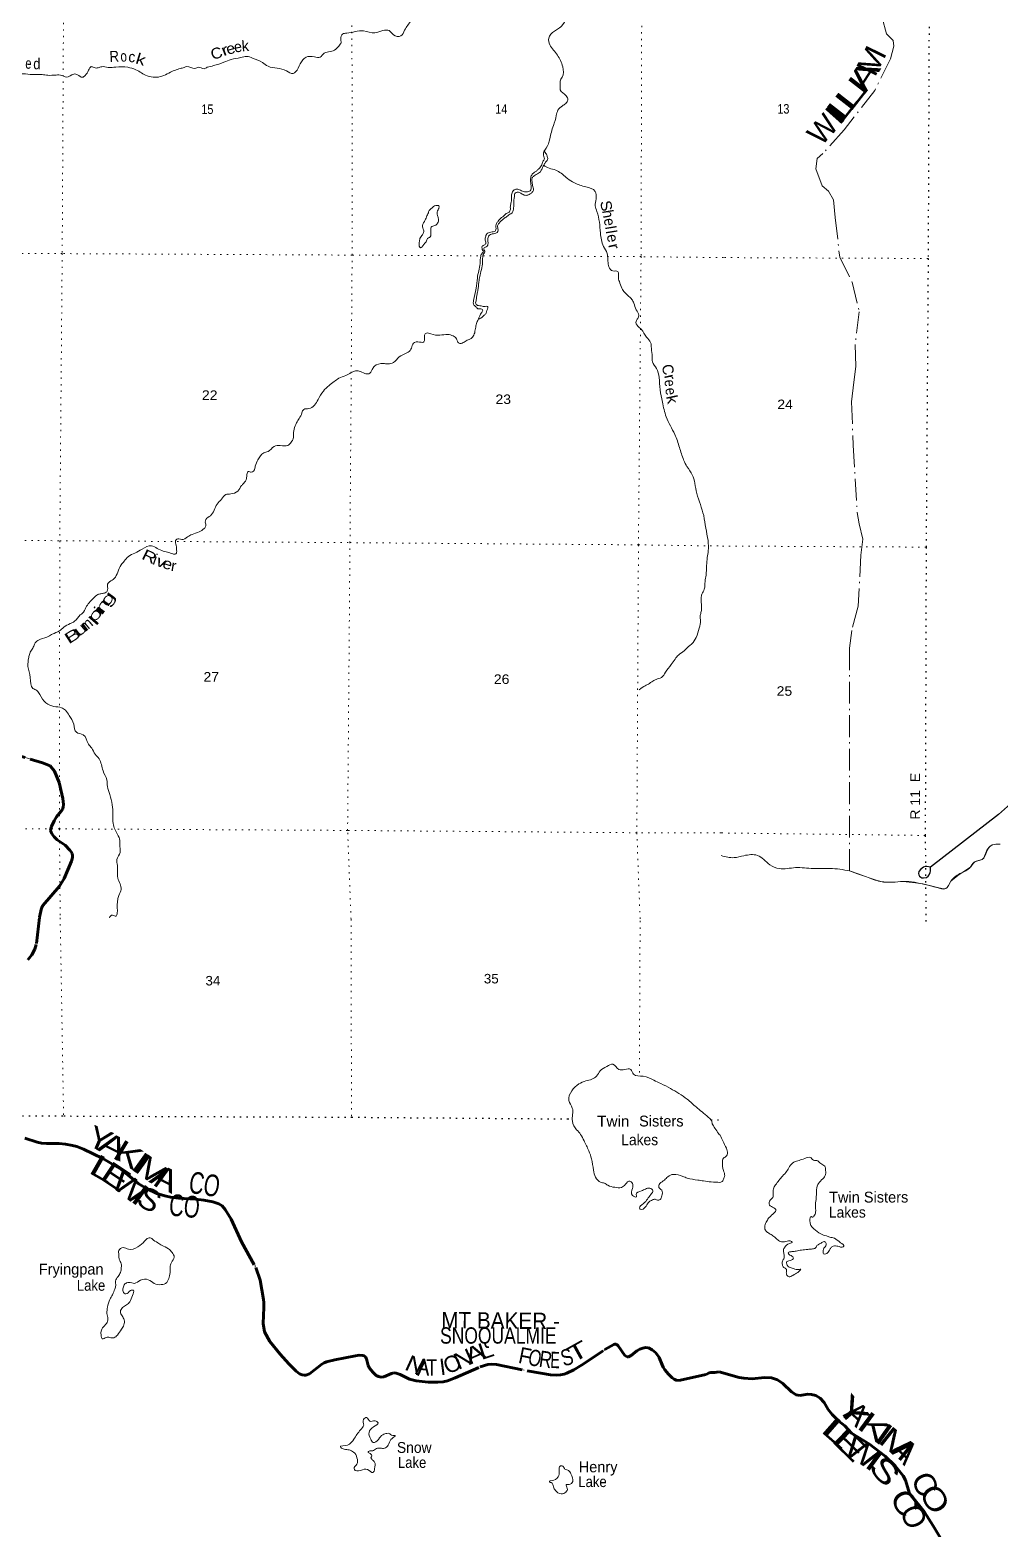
# Model space of a CAD drawing. Header units: feet. Extents: x -252658 to 9, y -366365 to -181930.
# Drawn here: x -107069 to -89240, y -285860 to -258295 of the extents above; entities that cross this region are included whole.
import ezdxf
from ezdxf.enums import TextEntityAlignment as Align

# ---------------------------------------------------------------- set-up
doc = ezdxf.new("R2010")
doc.units = ezdxf.units.FT
doc.header["$LTSCALE"] = 80
for name, pattern in [('DOT_DASHED', [7.7, 5, -1.2, 0.3, -1.2]), ('DOTTED', [1.5, 0.3, -1.2]), ('LONG_DASH_SHORT_DASH', [9.9, 6, -1.2, 1.5, -1.2])]:
    doc.linetypes.add(name, pattern=pattern)
for name, color, linetype, lineweight in [('11', 7, 'LONG_DASH_SHORT_DASH', 60), ('29', 7, 'Continuous', 25), ('39', 7, 'Continuous', 13), ('44', 7, 'DOT_DASHED', 13), ('6', 7, 'DOTTED', 25), ('7', 7, 'DOTTED', 13)]:
    doc.layers.add(name, color=color, linetype=linetype, lineweight=lineweight)
doc.layers.add('12', color=7, linetype='Continuous')
doc.layers.add('41', color=7, linetype='Continuous')

msp = doc.modelspace()

# ---------------------------------------------------------------- linework, layer by layer
at = {"layer": '11'}
for points in [[(-107820.32, -271470.05), (-106839.47, -271772.95), (-106699.24, -271829.64), (-106615.1, -271923.64), (-106533.97, -272134.71), (-106466.58, -272424.61), (-106455.57, -272539.33), (-106460.66, -272588.25), (-106473.91, -272626.87), (-106499.91, -272667.42), (-106582.68, -272766.21), (-106625.31, -272839.33), (-106675.37, -272943.11), (-106686.07, -272978.96), (-106689.83, -273012.9), (-106682.4, -273045.03), (-106665.07, -273078.8), (-106623.08, -273134.84), (-106571.77, -273187.71), (-106424.46, -273288.38), (-106335.15, -273376.01), (-106312.8, -273405.1), (-106294.17, -273440.46), (-106286.48, -273472.36), (-106289.07, -273515.07), (-106308.4, -273578.06), (-106442.31, -273900.3), (-106527.48, -274038.75), (-106834.09, -274395.83), (-106854.29, -274440.85), (-106892.46, -274608.95)], [(-106894.39, -274617.51), (-106954.15, -275111.41), (-106978.59, -275197.45), (-107036.12, -275304.28), (-107107.24, -275396.41)], [(-107161.66, -278672.76), (-106935.44, -278746.89), (-106856.43, -278762.69), (-106764.03, -278769.77), (-106534.78, -278773.71), (-106415.85, -278785.97), (-106289.02, -278806.32), (-106206.92, -278828.08), (-106084.87, -278875.33), (-105731.7, -279047.42), (-105385.62, -279249.72), (-105077.53, -279507.13), (-104929.86, -279599.79), (-104735.7, -279688.16), (-104589.21, -279736.61), (-104486.58, -279760.35), (-104339.22, -279776.83), (-104028.03, -279791.83), (-103873.33, -279814.45), (-103710.15, -279846.3), (-103600.17, -279882.77), (-103538.73, -279919.29), (-103478.55, -279982.69), (-103370.74, -280163.22), (-103178.53, -280579.88), (-102918.41, -281050.03), (-102838.06, -281285.68), (-102779.43, -281638.4), (-102772.11, -281696.97), (-102770.6, -281785.17), (-102784.6, -282081.2), (-102755.68, -282235.09), (-102657.55, -282410.72), (-102470.46, -282644.98), (-102308.99, -282824.85), (-102176.77, -282957.8), (-102114.99, -283004.52), (-102065.03, -283028.08), (-102020.19, -283033.86), (-101996.13, -283030.46), (-101933, -283004.6), (-101703.82, -282831.57), (-101659.67, -282805.93)], [(-101659.67, -282805.93), (-101620.28, -282788.34), (-101466.27, -282751.06), (-101088.04, -282672.86), (-101020.11, -282666.51), (-100953.46, -282671.69), (-100926.66, -282678.68), (-100903.43, -282695.07), (-100883.63, -282729.96), (-100852.86, -282854.27), (-100827.09, -282902.63), (-100763.59, -282980.24), (-100703.56, -283034.48), (-100665.39, -283056.94), (-100614.53, -283067.78), (-100567.71, -283059.99), (-100422.92, -283000.3), (-100379.42, -282990.6), (-100337.28, -282993.77), (-100264.03, -283018.76), (-100091.37, -283102.67), (-99971.24, -283134.82), (-99751.96, -283160.12), (-99575.36, -283162.75), (-99472.68, -283151.51), (-99397.63, -283134.87), (-99256.39, -283082.05), (-98793.33, -282877.18), (-98656.31, -282833.86), (-98586.34, -282827.26), (-98495.26, -282834.07), (-97896.66, -282957.01), (-97500.91, -283026.59), (-97386.75, -283031.07), (-97316.06, -283025.49), (-97251.56, -283012.92), (-97200.47, -282996.65), (-97074.53, -282934.03), (-96934.19, -282849.24), (-96501.87, -282562.06), (-96339.5, -282468.37), (-96318.5, -282459.79), (-96302.19, -282460.18), (-96278.53, -282471.18), (-96255.95, -282491.73), (-96133.24, -282667.84), (-96095.56, -282696.11), (-96066.66, -282695.64), (-96018.22, -282666.93), (-95916.65, -282584.85), (-95856.88, -282554.56), (-95801.72, -282534.01), (-95756.92, -282524.26), (-95699.23, -282530.03), (-95635.08, -282562.9), (-95574.45, -282615.15), (-95527.9, -282667.17), (-95501.82, -282707.68), (-95449.75, -282838.33), (-95429.17, -282885.71), (-95399.94, -282932.86), (-95330.23, -283013.5), (-95265.33, -283078.29), (-95229.86, -283104.24), (-95192.79, -283122.13), (-95150.55, -283129.79), (-95115.2, -283125.66), (-94639.94, -283019.7), (-94583.82, -282990.42), (-94557.28, -282981.62), (-94479.36, -282981.29), (-94405.89, -282972.72)], [(-94404.17, -282972.52), (-94033.38, -283074.99), (-93951.1, -283089.1), (-93796.2, -283096.34), (-93571.07, -283073.07), (-93437.98, -283081.02), (-93327.24, -283119.22), (-93231.72, -283182.63), (-93071, -283339.78), (-92986.28, -283392.19), (-92921.28, -283405.49), (-92770.74, -283378.22), (-92706.02, -283384.67), (-92626.86, -283406.98), (-92548.45, -283453.92), (-92470.54, -283531.29), (-92397.88, -283663.64), (-92323.44, -283753.84), (-92199.6, -283876), (-92089.78, -283965.47), (-91970.34, -284096.03), (-91639.77, -284302.6), (-91347.97, -284519.17), (-91165.48, -284696.68), (-91017.18, -284881.58), (-90977.39, -284962.47), (-90900.96, -285204.22), (-90624.94, -285551.2), (-90468.17, -285799.46), (-89980.17, -286622.02)]]:
    msp.add_lwpolyline(points, dxfattribs=at)
at = {"layer": '29'}
msp.add_lwpolyline([(-88989.9, -272473.73), (-89268.33, -272721.21), (-90519.95, -273692.7)], dxfattribs=at)
msp.add_lwpolyline([(-90519.95, -273692.7), (-90586.56, -273679.71), (-90616.53, -273679.71), (-90648.46, -273689.17), (-90695.88, -273725.59), (-90730.51, -273771.55), (-90738.2, -273806.75), (-90734.67, -273833.22), (-90718.8, -273857.92), (-90696.03, -273875.51), (-90674.72, -273884.39), (-90644.74, -273887.91), (-90591.61, -273879.13), (-90560.11, -273857.92), (-90540.71, -273833.22), (-90521.31, -273790.87), (-90515.7, -273762.75)], close=True, dxfattribs=at)
at = {"layer": '39'}
for points in [[(-98710.89, -262244.04), (-98692.39, -262226.36), (-98700.92, -262161.74), (-98693.2, -262089.44), (-98680.39, -262057.53), (-98627.16, -262016.49), (-98572.72, -262009.7), (-98509.73, -261980.97), (-98502.95, -261948.91), (-98505.69, -261894.5), (-98496.67, -261852.43), (-98463.53, -261810.92), (-98401.7, -261745.92), (-98356.69, -261712.75), (-98329.82, -261681.16), (-98297.25, -261663.8), (-98254.39, -261636.61), (-98241.68, -261608.72), (-98239.93, -261534.27), (-98224.13, -261460.15), (-98217.8, -261361.66), (-98208.11, -261291.42), (-98187.12, -261253.66), (-98168.57, -261233.96), (-98138.15, -261222.59), (-98072.08, -261234.19), (-98000.46, -261266.05), (-97954.39, -261273.16), (-97897.94, -261266.42), (-97875.46, -261250.83), (-97855.87, -261186.87), (-97864.45, -261124.26), (-97866.82, -261053.74), (-97865.78, -261009.48), (-97854.98, -260977.52), (-97815.58, -260926.09), (-97770.67, -260896.94), (-97731.7, -260863.62), (-97673.84, -260796.52), (-97654.67, -260750.66), (-97627.09, -260688.89), (-97614.47, -260665.03), (-97625.58, -260624.51), (-97632.44, -260574.02), (-97623.51, -260535.98), (-97606.68, -260504.16), (-97581.72, -260468.5), (-97515.38, -260296.91), (-97449.4, -260054.85), (-97432.19, -260006.93), (-97383.6, -259820.84), (-97364.29, -259768.94), (-97284.05, -259690.28), (-97220.68, -259645.45), (-97183.05, -259583.92), (-97213.46, -259508.72), (-97321.32, -259393.48), (-97322.7, -259280.71), (-97312.82, -259202.43), (-97285.76, -259162.79), (-97277.26, -258971.74), (-97374.73, -258756.08), (-97513, -258565.65), (-97534.37, -258448.39), (-97498.43, -258372.72), (-97355.28, -258269.35), (-97279.29, -258200.65), (-97196.1, -258081.8), (-97154.78, -258034.44), (-97113.32, -257981.05), (-97104.34, -257941), (-97193.67, -257892.62), (-97241.17, -257774.75), (-97276.82, -257580.66), (-97309.97, -257451.05), (-97310.66, -257394.66), (-97291.95, -257282.36), (-97314.84, -257058.37), (-97323.71, -257007.83), (-97297.33, -256911.81), (-97254.56, -256802.08), (-97194.97, -256747.1), (-97165.66, -256697.45), (-97179.52, -256602.51), (-97163.43, -256516.32), (-97046.55, -256418.38), (-96974.43, -256343.55), (-96958.93, -256196.95), (-96911.54, -256147.72), (-96835.46, -256075), (-96741.91, -256028.86)], [(-103810.89, -258981), (-103693.6, -258951.52), (-103503.09, -258885.48), (-103373.32, -258838.17), (-103195.57, -258802.04), (-103086.51, -258780.41), (-102978.72, -258813.11), (-102793.66, -258893.91), (-102692.75, -258962.69), (-102524.64, -258994.78), (-102357.04, -259049), (-102233.51, -259096.16), (-102140.79, -258999.67), (-102054.73, -258844.65), (-101995.29, -258795.7), (-101842.4, -258791.2), (-101737.97, -258795.64), (-101661.88, -258722.92), (-101550.62, -258693.29), (-101449.08, -258649.35), (-101393.46, -258592.26), (-101349.62, -258522.82), (-101358.21, -258460.21), (-101321.93, -258370.46), (-101247.16, -258354.08), (-100938.58, -258310.92), (-100730.38, -258347.97), (-100582.62, -258305.1), (-100466.09, -258307.8), (-100387.47, -258384.12), (-100253.23, -258403.34), (-100182.37, -258296.28), (-100067.76, -258123.79), (-100014.84, -258010.27), (-99956.42, -257919.02), (-99911.46, -257887.86), (-99789.26, -257820.24), (-99727.14, -257743.17), (-99649.14, -257674.52), (-99500.16, -257579.33), (-99378.67, -257541.89), (-99305.77, -257519.43), (-99240.21, -257466.6), (-99187.43, -257359.11), (-99167.6, -257285.09), (-99077.74, -257224.77), (-98979.69, -257158.6), (-98887.96, -257104.36), (-98837.59, -257099.49), (-98738.38, -257069.58), (-98613.1, -257042.3), (-98506.29, -257030.69), (-98448.21, -257040.09), (-98320.09, -257063.2), (-98201.98, -257084.06), (-98083.81, -257102.91), (-97941.63, -257126.34), (-97821.63, -257066.72), (-97674.42, -256961.43), (-97594.65, -256902.89), (-97541.65, -256871.91), (-97490.53, -256834.85), (-97355.06, -256801.76), (-97270.39, -256791.65), (-97249.33, -256793.98)], [(-111449.67, -262810.88), (-111427.02, -262719.66), (-111402.23, -262605.49), (-111347.4, -262496.04), (-111291.64, -262432.91), (-111231.82, -262367.87), (-111127.89, -262307.87), (-111051.99, -262243.2), (-110951.11, -262227.43), (-110854.71, -262231.68), (-110749.95, -262222.04), (-110676.68, -262183.48), (-110582.84, -262125.26), (-110524.2, -262110.52), (-110496.07, -262111.17), (-110449.38, -262092.12), (-110420.97, -262080.71), (-110381.53, -262027.27), (-110309.79, -261968.54), (-110247.39, -261879.4), (-110206.43, -261761.57), (-110174.79, -261697.88), (-110121.51, -261654.83), (-110041.93, -261604.34), (-109995.65, -261516.84), (-109979.37, -261422.6), (-109937.63, -261357.13), (-109769.15, -261202.01), (-109653.95, -261089.93), (-109578.29, -261035.32), (-109481, -261001.34), (-109405.01, -260932.65), (-109332.89, -260857.82), (-109251.07, -260797.32), (-109135.36, -260749.68), (-109010.51, -260740.5), (-108900.24, -260753.13), (-108799.78, -260755.46), (-108715.94, -260695), (-108651.77, -260615.96), (-108581.67, -260541.09), (-108480.31, -260505.2), (-108309.32, -260414.55), (-108156.65, -260333.55), (-108117.58, -260296.2), (-108088.09, -260238.51), (-108049.05, -260116.61), (-108005.04, -259954.57), (-107976.38, -259846.52), (-107951.63, -259734.36), (-107872.24, -259691.92), (-107754.2, -259630.24), (-107639.8, -259552.37), (-107555.72, -259481.85), (-107495.33, -259392.66), (-107455.91, -259254.67), (-107413.09, -259142.92), (-107317.72, -259104.88), (-107150.86, -259104.73), (-106976.25, -259116.84), (-106847.57, -259115.8), (-106739.31, -259128.38), (-106590.44, -259123.79), (-106484.04, -259130.28), (-106402.42, -259164.39), (-106260.32, -259105.28), (-106194.3, -259118.9), (-106104.92, -259165.26), (-106053.84, -259130.21), (-105991.35, -259037.05), (-105943.54, -258969.71), (-105891.67, -258987.02), (-105817.38, -258990.76), (-105748.55, -258970.21), (-105630.29, -258985.04), (-105491.42, -258978.2), (-105272.37, -258981.28), (-105120.66, -259027.08), (-104916.22, -259138.52), (-104766.09, -259166.17), (-104642.97, -259144.87), (-104514.98, -259087.45), (-104407.26, -259037.61), (-104310.02, -259005.65), (-104237.12, -258983.18), (-104188.53, -258968.21), (-104038.54, -259001.89), (-103971.67, -258979.28), (-103869.82, -259007.82), (-103810.89, -258981)], [(-98826.68, -263612.33), (-98786.83, -263597.14), (-98721.22, -263542.29), (-98684.06, -263500.88), (-98670.83, -263450.86), (-98655.63, -263402.89), (-98661.09, -263378.61), (-98703.33, -263379.64), (-98775.47, -263369.91), (-98825.56, -263362.71), (-98857.47, -263351.9), (-98877, -263327.29), (-98874.28, -263297.16), (-98862.35, -263216.91), (-98850.8, -263152.76), (-98834.89, -263074.61), (-98825.16, -263002.36), (-98819.35, -262926), (-98810.23, -262879.91), (-98789.6, -262771.68), (-98756.16, -262631.53), (-98749.03, -262498.83), (-98724.66, -262402.76), (-98708.02, -262378.99), (-98721.24, -262342.45), (-98726.56, -262312.13), (-98681.7, -262284.99), (-98654.73, -262249.38), (-98651.26, -262187.05), (-98653.96, -262130.62), (-98640.91, -262088.64), (-98606, -262057.24), (-98533.2, -262038.8), (-98484.51, -262019.8), (-98465.29, -261971.93), (-98473.64, -261899.27), (-98446.29, -261847.56), (-98364.04, -261768.94), (-98304.69, -261724.02), (-98229.12, -261673.43), (-98214.87, -261665.71), (-98187.57, -261616.02), (-98177.23, -261517.61), (-98173.57, -261447.24), (-98170.05, -261382.9), (-98163.22, -261348.83), (-98164.38, -261312.57), (-98149.89, -261294.79), (-98115.26, -261275.46), (-98021.63, -261311.86), (-97949.87, -261337.68), (-97891.13, -261318.92), (-97842.06, -261283.82), (-97816.91, -261240.11), (-97831.01, -261155.23), (-97839.45, -261086.59), (-97839.81, -261016.12), (-97804.75, -260978.69), (-97721.15, -260928.29), (-97688.34, -260900.86), (-97656.84, -260843.21), (-97614.68, -260759.64), (-97581.49, -260716.12), (-97554.48, -260678.5), (-97561.24, -260623.99), (-97586.08, -260569.06), (-97611.31, -260530.22), (-97611.57, -260512.35)], [(-95869.16, -270427.12), (-95760.88, -270353.14), (-95683.5, -270310.65), (-95640.55, -270279.43), (-95557.14, -270237.08), (-95463.82, -270201), (-95387.21, -270106.15), (-95285.42, -269965.58), (-95210.63, -269862.63), (-95148.61, -269789.59), (-95044.21, -269709.47), (-94961.91, -269628.84), (-94904.52, -269581.86), (-94825.48, -269468.95), (-94769.09, -269293.1), (-94743.74, -269154.78), (-94753.96, -269076.03), (-94736.23, -269005.98), (-94726.67, -268855.22), (-94733.98, -268738.28), (-94718.31, -268670.2), (-94675.96, -268578.58), (-94660.55, -268436), (-94643.76, -268319.63), (-94633.63, -268144.72), (-94620.09, -267996.06), (-94603.15, -267873.65), (-94606.75, -267684.33), (-94647.59, -267453.88), (-94686.46, -267225.49), (-94811.55, -266815.93), (-94849.45, -266631.85), (-94896.05, -266475.75), (-94993.02, -266324.53), (-95054.49, -266202.31), (-95131.49, -265971.02), (-95216.38, -265733.51), (-95375.7, -265411.73), (-95443.62, -265136.36), (-95488.57, -264909.84), (-95505.44, -264685.99), (-95553.76, -264517.77), (-95627.28, -264395.28), (-95631.19, -264304.59), (-95647.65, -264149.2), (-95661.22, -264042.19), (-95735.31, -263943.83), (-95834.43, -263798.6), (-95895.49, -263744.83), (-95929.53, -263653.45), (-95898.17, -263601.84), (-95880.58, -263537.83), (-95924.53, -263440.17), (-95971.89, -263316.27), (-96006.54, -263251.04), (-96059.47, -263193.45), (-96138.28, -263125.18), (-96188.68, -263045.5), (-96236.03, -262921.59), (-96254.15, -262836.62), (-96248.95, -262786.41), (-96263.89, -262737.75), (-96358.09, -262725.49), (-96426.76, -262653.44), (-96446.31, -262544.27), (-96459.13, -262405.07), (-96528.44, -262274.62), (-96583.01, -262029.76), (-96648.06, -261631.65), (-96677.81, -261528.29), (-96664.79, -261401.76), (-96679.62, -261262.51), (-96852.63, -261181.99), (-97061.94, -261106.67), (-97188.74, -261027.22), (-97378.36, -260883.91), (-97607.53, -260798.06), (-97627.6, -260782.51)], [(-99557.79, -261582.17), (-99576.82, -261621.99), (-99578.8, -261706.5), (-99560.17, -261769.34), (-99576.07, -261847.48), (-99625.33, -261890.63), (-99694.44, -261923.25), (-99700.06, -261991.56), (-99701.43, -262049.91), (-99702.19, -262082.11), (-99724.95, -262109.76), (-99761.54, -262127.03), (-99789.12, -262188.8), (-99826.32, -262232.22), (-99861.66, -262281.73), (-99892.31, -262303.16), (-99913.66, -262270.46), (-99911.54, -262179.91), (-99893.91, -262113.89), (-99864.88, -262076.31), (-99835.43, -262020.63), (-99839.95, -261956.1), (-99857.09, -261915.44), (-99820.67, -261819.66), (-99780.42, -261732.01), (-99746.48, -261656.3), (-99721.05, -261600.52), (-99667.83, -261559.48), (-99630.95, -261530.14), (-99588.52, -261521.06), (-99558.48, -261525.79), (-99548.76, -261540.1), (-99553.44, -261568.18), (-99557.79, -261582.17)], [(-103848.19, -267348.84), (-103834.87, -267294.8), (-103752.89, -267228.25), (-103629.26, -267013.71), (-103546.68, -266921.01), (-103470.4, -266840.24), (-103379.61, -266826.24), (-103249.7, -266772.89), (-103179.03, -266673.88), (-103139.82, -266630.5), (-103089.57, -266545.1), (-103081.71, -266466.77), (-103056.32, -266413), (-103002.41, -266428.35), (-102934.31, -266353.43), (-102927.39, -266315.34), (-102878.39, -266197.7), (-102770.94, -266073.37), (-102693.94, -266046.97), (-102581.17, -265952.96), (-102468.18, -265935.46), (-102327.44, -265934.7), (-102267.71, -265873.68), (-102230.09, -265812.14), (-102225.34, -265695.49), (-102196.44, -265577.39), (-102170.96, -265519.6), (-102120.86, -265440.23), (-102070.14, -265334.72), (-102038.54, -265273.04), (-101941.67, -265257.17), (-101841.71, -265195.07), (-101774.97, -265091.94), (-101676.81, -264935.18), (-101571.89, -264832.93), (-101477.72, -264760.64), (-101393.88, -264700.18), (-101263.98, -264646.83), (-101164.3, -264596.8), (-101083.13, -264564.46), (-101020.89, -264567.92), (-100911.38, -264612.74), (-100843.11, -264616.34), (-100776.93, -264537.35), (-100739.4, -264479.84), (-100575.38, -264429.3), (-100491.09, -264435.28), (-100385.9, -264407.53), (-100283.04, -264307.25), (-100142.61, -264234.01), (-100066.67, -264167.32), (-100034.36, -264075.47), (-100001.42, -264042.01), (-99876.7, -264038.87), (-99836.47, -264037.79), (-99815.25, -263989.97), (-99804.76, -263885.53), (-99782.28, -263869.94), (-99700.19, -263883.93), (-99533.9, -263907.93), (-99392.88, -263895.1), (-99292.98, -263921.58), (-99229.92, -263975.38), (-99191.43, -264048.75), (-99143.45, -264059.93), (-99070.17, -264021.37), (-98933.62, -263942), (-98895.57, -263862.36), (-98877.09, -263760.12), (-98854.97, -263674.07), (-98823.18, -263604.34), (-98801.82, -263550.49), (-98766.2, -263488.9), (-98748.86, -263434.95), (-98834.97, -263420.87), (-98872.34, -263385.78), (-98909.76, -263352.7), (-98920.87, -263312.18), (-98915.82, -263268.01), (-98870.4, -263045.6), (-98845.87, -262856.94), (-98820.66, -262724.65), (-98795.45, -262592.37), (-98784.16, -262453.72), (-98773.4, -262423.78), (-98756.76, -262400), (-98735.87, -262366.27), (-98747.55, -262349.89), (-98760.72, -262311.33), (-98755.8, -262273.2), (-98710.89, -262244.04)], [(-105605.22, -274623.41), (-105587.88, -274588.01), (-105551.29, -274570.74), (-105517.47, -274585.62), (-105487.43, -274590.35), (-105472.75, -274564.52), (-105463.25, -274502.33), (-105464.77, -274395.6), (-105456.19, -274287.08), (-105434.31, -274211.09), (-105393.5, -274099.3), (-105452.93, -273890.57), (-105459.68, -273749.49), (-105459.56, -273658.9), (-105471.04, -273547.91), (-105411.76, -273420.45), (-105420.33, -273271.27), (-105416.62, -273198.88), (-105460.28, -273089.16), (-105540, -272888), (-105548.05, -272716.7), (-105556.09, -272545.39), (-105603.85, -272353.03), (-105644.61, -272205.13), (-105657.91, -272086.04), (-105726.32, -271917.36), (-105799.59, -271698.24), (-105869.94, -271612.05), (-105933.69, -271501.86), (-105994.23, -271425.96), (-106088.77, -271256.68), (-106214.31, -271209.47), (-106265.16, -271063.34), (-106347.74, -270898.36), (-106415.89, -270804.17), (-106489.19, -270758.17), (-106627.36, -270734.83), (-106776.58, -270668.96), (-106885.61, -270517.45), (-106942.13, -270441.65), (-107013.57, -270401.74), (-107063.24, -270205.31), (-107106.6, -269996.95), (-107092.74, -269834.21), (-107072.86, -269758.17), (-107026.77, -269678.71), (-106992.88, -269605.01), (-106963.53, -269553.35), (-106875.77, -269497.01), (-106723.71, -269442.16), (-106658.52, -269405.42), (-106526.46, -269346.08), (-106448.46, -269277.44), (-106332.33, -269211.69), (-106248.92, -269169.33), (-106145.63, -269050.94), (-106104.74, -269021.7), (-106039.91, -268914.49), (-105981.62, -268829.28), (-105899.18, -268742.62), (-105821.28, -268677.99), (-105766.6, -268661.14), (-105699.97, -268648.6), (-105648.94, -268615.56), (-105644.43, -268508.97), (-105633.44, -268468.96), (-105606.66, -268441.4), (-105518.8, -268381.03), (-105455.79, -268265.73), (-105394.37, -268132.28), (-105336.46, -268063.16), (-105260.09, -267978.37), (-105139.99, -267914.73), (-105009.61, -267841.26), (-104833.31, -267780.93), (-104733.88, -267827.53), (-104618.48, -267878.53), (-104518.59, -267905.01), (-104444.77, -267928.87), (-104386.5, -267930.22), (-104372.8, -267860.08), (-104388.24, -267746.98), (-104392.8, -267684.47), (-104331.68, -267649.65), (-104279.77, -267664.95), (-104172.01, -267613.1), (-104088.64, -267572.76), (-103960.84, -267523.38), (-103869.01, -267465.12), (-103835.64, -267413.56), (-103848.19, -267348.84)], [(-89240.05, -273268.48), (-89344.75, -273271.2), (-89448.24, -273334.31), (-89559.69, -273540.23), (-89713.46, -273600.7), (-89797.34, -273702.3), (-89947.53, -273795.02), (-90140.75, -273945.58), (-90237.22, -274085.26), (-90401.99, -274065.08), (-90608.57, -274010.16), (-91022.42, -273952.64), (-91211.8, -273966.37), (-91471.16, -273945), (-91727.59, -273855.24), (-92005.07, -273759.37)], [(-94366.15, -273477.59), (-94126.24, -273515.2), (-93946.62, -273479.21), (-93696.98, -273474.28), (-93469.8, -273644.2), (-93299.69, -273716.78), (-92999.55, -273698.4), (-92671.71, -273716.6), (-92363.71, -273712.41), (-92005.07, -273759.37)], [(-94388, -279486.05), (-94548.71, -279478.49), (-94688.64, -279459.36), (-94794.54, -279443.48), (-94990.07, -279406.28), (-95069.37, -279377.32), (-95244.77, -279338.85), (-95344.75, -279381.37), (-95409.35, -279445.24), (-95492, -279508.46), (-95508.6, -279578.09), (-95458.32, -279632.08), (-95454.01, -279734.58), (-95488.66, -279803.55), (-95533.23, -279813.97), (-95576.79, -279796.34), (-95627.46, -279808.54), (-95691.04, -279844.36), (-95744.03, -279920.69), (-95854.63, -279978.88), (-95864.08, -279962.49), (-95794.67, -279876.72), (-95719.31, -279793.17), (-95658, -279709.11), (-95619.12, -279634.27), (-95675.92, -279594.09), (-95754.82, -279609.28), (-95828.29, -279640.73), (-95927.21, -279709.37), (-95920.71, -279751.75), (-95994.15, -279727.01), (-95997.52, -279598.47), (-95996.1, -279504.21), (-96042.8, -279462.38), (-96125.31, -279521.59), (-96199.72, -279579.09), (-96320.17, -279576.72), (-96449.42, -279539.93), (-96510.23, -279499.6), (-96580.02, -279485.02), (-96672.97, -279389.35), (-96710.52, -279261.57), (-96747.09, -279051.56), (-96798.03, -278905.24), (-96885.7, -278719.46), (-96947.83, -278604.84), (-97021.09, -278519.91), (-97099.75, -278362.55), (-97100.98, -278119.71), (-97166.18, -277978.89), (-97111.62, -277804.29), (-96980.42, -277676.62), (-96851.84, -277621.09), (-96653.73, -277531.96), (-96591.98, -277435.88), (-96466.47, -277354.15), (-96356.52, -277314), (-96245.51, -277410.33), (-96132.94, -277408.4), (-96026.53, -277410.25), (-95973.41, -277496.46), (-95799.95, -277532.85), (-95603.8, -277608.19), (-95473.42, -277669.11), (-95295.91, -277759.83), (-95142.54, -277851.68), (-94987.68, -277957.63), (-94824.1, -278100.01), (-94716.88, -278190.18), (-94597.99, -278290.81), (-94543.92, -278350.97), (-94527.9, -278407.73), (-94478.57, -278487.78), (-94413.85, -278586.44), (-94384, -278619.05)], [(-94384, -278619.05), (-94333, -278722.05), (-94270, -278860.05), (-94247, -278956.05), (-94265, -279000.05), (-94323, -279043.05), (-94342, -279113.05), (-94323, -279265.05), (-94300, -279363.05), (-94320, -279427.05), (-94356, -279478.05), (-94388, -279486.05)], [(-92898, -281081.05), (-92958, -281142.05), (-93048, -281196.05), (-93118, -281223.05), (-93156, -281191.05), (-93167, -281135.05), (-93167, -281083.05), (-93216, -281049.05), (-93240, -281004.05), (-93237, -280935.05), (-93209, -280875.05), (-93211, -280799.05), (-93220, -280731.05), (-93196, -280677.05), (-93110, -280612.05), (-93060, -280584.05), (-93072, -280574.05), (-93183, -280573.05), (-93257, -280577.05), (-93326, -280544.05), (-93380, -280496.05), (-93447, -280446.05), (-93514, -280405.05), (-93560, -280347.05), (-93563, -280285.05), (-93527, -280197.05), (-93481, -280132.05), (-93393, -280049.05), (-93358, -279995.05), (-93394, -279955.05), (-93477, -279904.05), (-93461, -279810.05), (-93426, -279779.05), (-93408, -279707.05), (-93405, -279605.05), (-93365, -279533.05), (-93236, -279371.05), (-93162, -279285.05), (-93108, -279196.05), (-93030, -279114.05), (-92934, -279081.05), (-92830, -279048.05), (-92724, -279027.05), (-92669, -279075.05), (-92591, -279092.05), (-92536, -279142.05), (-92461, -279186.05), (-92445, -279266.05), (-92452, -279362.05), (-92518, -279442.05), (-92590, -279527.05), (-92615, -279657.05), (-92618, -279771.05), (-92631, -279896.05), (-92630, -280034.05), (-92660, -280110.05), (-92678, -280128.05), (-92706, -280115.05), (-92738, -280189.05), (-92660, -280338.05), (-92533, -280434.05), (-92432, -280471.05), (-92368, -280493.05), (-92285, -280514.05), (-92172, -280595.05), (-92109, -280659.05), (-92144, -280677.05), (-92198, -280668.05), (-92282, -280656.05), (-92328, -280673.05), (-92364, -280711.05), (-92410, -280783.05), (-92442, -280802.05), (-92482, -280800.05), (-92490, -280770.05), (-92485, -280712.05), (-92441, -280653.05), (-92435, -280613.05), (-92468, -280573.05), (-92512, -280592.05), (-92574, -280626.05), (-92612, -280659.05), (-92630, -280691.05), (-92684, -280709.05), (-92774, -280718.05), (-92888, -280731.05), (-92985, -280749.05), (-93065, -280760.05), (-93121, -280772.05), (-93133, -280790.05), (-93081, -280832.05), (-93036, -280880.05), (-93098, -280924.05), (-93162, -280949.05), (-93133, -281031.05), (-93059, -281062.05)], [(-105434.36, -280865.7), (-105435.72, -280817.03), (-105434.89, -280738.8), (-105354.53, -280683.53), (-105255.31, -280717.23), (-105086.82, -280669.16), (-104964.59, -280567.25), (-104914.62, -280518.9), (-104840.02, -280511.58), (-104824.48, -280526.19), (-104718.54, -280596.25), (-104641.97, -280645.18), (-104525.63, -280705.58), (-104455.88, -280776.34), (-104418.73, -280859.96), (-104470.6, -280960.41), (-104493.86, -281047.85), (-104496.51, -281176.18), (-104528.32, -281277.36), (-104556.22, -281326.51), (-104658.13, -281366.96), (-104783.88, -281344.33), (-104893.98, -281278.13), (-105038.94, -281286.92), (-105149.47, -281343.1), (-105253.36, -281327.29), (-105324.67, -281354.8), (-105355.31, -281423.92), (-105357.85, -281494.06), (-105305.21, -281538.11), (-105222.63, -281476.9), (-105166.16, -281470.92), (-105185.63, -281564.52), (-105234.07, -281681.15), (-105294.43, -281739.16), (-105368.55, -281788.64), (-105405.5, -281865.55), (-105376.02, -281938.86), (-105338.58, -282014.46), (-105341.93, -282106.64), (-105385.04, -282187.35), (-105461.2, -282292.94), (-105529.3, -282342.64), (-105601.46, -282338.01), (-105667.66, -282335.61), (-105740.91, -282361.04), (-105762.59, -282294.04), (-105735.64, -282160.58), (-105660.36, -282079.03), (-105637.31, -281997.6), (-105653.66, -281894.67), (-105643.42, -281778.66), (-105598.13, -281637.84), (-105550.78, -281551.27), (-105510.89, -281448.37), (-105492.36, -281380.82), (-105495.61, -281304.46), (-105448.2, -281215.88), (-105407.39, -281143.12), (-105389.92, -281049.44), (-105391.61, -280985.17), (-105412.07, -280940.28), (-105426.67, -280899.62), (-105433.53, -280867.27)], [(-93059, -281062.05), (-92964, -281090.05), (-92898, -281081.05)], [(-101363.17, -284333.81), (-101197.95, -284300.01), (-101118.26, -284210.71), (-100991.09, -284035.66), (-100935.6, -283952.04), (-100940.02, -283845.43), (-100883.28, -283812.08), (-100821.98, -283877.31), (-100725.46, -283870.68), (-100671.74, -283905.64), (-100753.26, -283982.85), (-100837.14, -284084.15), (-100806.84, -284207.22), (-100761.58, -284270.2), (-100662.27, -284211.34), (-100584.65, -284126.03), (-100507.94, -284101.02), (-100457.82, -284107.78), (-100422.06, -284134.44), (-100355.94, -284145.46), (-100412.9, -284192.87), (-100472.65, -284292.51), (-100534.07, -284370.02), (-100610.48, -284374.93), (-100700.98, -284381.65), (-100769.9, -284422.86), (-100824.16, -284424.07), (-100854.58, -284443.73), (-100814.87, -284474.47), (-100785.38, -284517.11), (-100801.96, -284551.05), (-100770.42, -284591.71), (-100736.82, -284628.39), (-100734.65, -284751.05), (-100763.82, -284820.98), (-100865.46, -284767.23), (-100994.24, -284781.43), (-101106.5, -284765.72), (-101107.94, -284727.5), (-101062.88, -284669.86), (-101059.06, -284549.3), (-101119.78, -284445.89), (-101203.56, -284406.47), (-101293.73, -284391.08), (-101355.54, -284360.02), (-101363.18, -284333.78)], [(-97509.85, -284977.09), (-97380.53, -284926.71), (-97347.64, -284876.94), (-97343.97, -284766.42), (-97326.97, -284704.35), (-97276.73, -284703.08), (-97235.4, -284759.97), (-97169.48, -284785.06), (-97128.24, -284847.98), (-97094.17, -284987.19), (-97161.29, -285042.49), (-97215.55, -285043.71), (-97192.47, -285112.4), (-97217.6, -285180.38), (-97306.48, -285213.26), (-97411.99, -285149.39), (-97447.18, -285084.55), (-97490.22, -285007.53), (-97520.19, -284997.04), (-97509.85, -284977.09)]]:
    msp.add_spline(points, degree=3, dxfattribs=at)
at = {"layer": '44'}
for points in [[(-91407.12, -258074.19), (-91325.29, -258364.05), (-91202.89, -258491), (-91189.03, -258593.64), (-91253.87, -258824.93), (-91540.62, -259407.98), (-92103.14, -260129.44), (-92496.17, -260569.48), (-92602.93, -260657.85), (-92627.46, -260846.94), (-92507.47, -261161.01), (-92395.07, -261261.79), (-92298.88, -261416.87), (-92267.39, -261742.87), (-92186.49, -262475.39), (-91960.23, -262930.47), (-91826.65, -263475.95), (-91902.32, -264081.46), (-91889.08, -264481.89), (-91927.9, -264773.58), (-91966.87, -265135.69), (-91938.38, -265932.51), (-91866.57, -267168.04), (-91830.82, -267377.35), (-91763.04, -267659.14), (-91795.83, -267950.84), (-91844.05, -268890.41), (-91965.64, -269340.92), (-92006.53, -269664.8), (-92005.07, -273759.37)], [(-107820.32, -271470.05), (-106839.47, -271772.95), (-106699.24, -271829.64), (-106615.1, -271923.64), (-106533.97, -272134.71), (-106466.58, -272424.61), (-106455.57, -272539.33), (-106460.66, -272588.25), (-106473.91, -272626.87), (-106499.91, -272667.42), (-106582.68, -272766.21), (-106625.31, -272839.33), (-106675.37, -272943.11), (-106686.07, -272978.96), (-106689.83, -273012.9), (-106682.4, -273045.03), (-106665.07, -273078.8), (-106623.08, -273134.84), (-106571.77, -273187.71), (-106424.46, -273288.38), (-106335.15, -273376.01), (-106312.8, -273405.1), (-106294.17, -273440.46), (-106286.48, -273472.36), (-106289.07, -273515.07), (-106308.4, -273578.06), (-106442.31, -273900.3), (-106527.48, -274038.75), (-106834.09, -274395.83), (-106854.29, -274440.85), (-106892.46, -274608.95)], [(-89240.05, -273268.48), (-89346.87, -273271.29), (-89383.46, -273282.18), (-89431.63, -273318.96), (-89472.97, -273364.64), (-89540.24, -273518.31), (-89567.61, -273546.31), (-89699.88, -273591.05), (-89732.23, -273621.14), (-89778.49, -273685.39), (-90016.26, -273845.43), (-90141.5, -273946.21), (-90209.59, -274067.46), (-90234.53, -274084.47), (-90282.21, -274089.71), (-90672.92, -273997.02), (-90792.62, -273976.14), (-91027.8, -273952.44), (-91213.16, -273966.37), (-91380.02, -273963.65), (-91499.08, -273935.62), (-91858.78, -273809.91), (-92005.07, -273759.37)], [(-106894.39, -274617.51), (-106954.15, -275111.41), (-106978.59, -275197.45), (-107036.12, -275304.28), (-107107.24, -275396.41)], [(-107161.66, -278672.76), (-106935.44, -278746.89), (-106856.43, -278762.69), (-106764.03, -278769.77), (-106534.78, -278773.71), (-106415.85, -278785.97), (-106289.02, -278806.32), (-106206.92, -278828.08), (-106084.87, -278875.33), (-105731.7, -279047.42), (-105385.62, -279249.72), (-105077.53, -279507.13), (-104929.86, -279599.79), (-104735.7, -279688.16), (-104589.21, -279736.61), (-104486.58, -279760.35), (-104339.22, -279776.83), (-104028.03, -279791.83), (-103873.33, -279814.45), (-103710.15, -279846.3), (-103600.17, -279882.77), (-103538.73, -279919.29), (-103478.55, -279982.69), (-103370.74, -280163.22), (-103178.53, -280579.88), (-102918.41, -281050.03), (-102838.06, -281285.68), (-102779.43, -281638.4), (-102772.11, -281696.97), (-102770.6, -281785.17), (-102784.6, -282081.2), (-102755.68, -282235.09), (-102657.55, -282410.72), (-102470.46, -282644.98), (-102308.99, -282824.85), (-102176.77, -282957.8), (-102114.99, -283004.52), (-102065.03, -283028.08), (-102020.19, -283033.86), (-101996.13, -283030.46), (-101933, -283004.6), (-101703.82, -282831.57), (-101659.67, -282805.93)], [(-101659.67, -282805.93), (-101620.28, -282788.34), (-101466.27, -282751.06), (-101088.04, -282672.86), (-101020.11, -282666.51), (-100953.46, -282671.69), (-100926.66, -282678.68), (-100903.43, -282695.07), (-100883.63, -282729.96), (-100852.86, -282854.27), (-100827.09, -282902.63), (-100763.59, -282980.24), (-100703.56, -283034.48), (-100665.39, -283056.94), (-100614.53, -283067.78), (-100567.71, -283059.99), (-100422.92, -283000.3), (-100379.42, -282990.6), (-100337.28, -282993.77), (-100264.03, -283018.76), (-100091.37, -283102.67), (-99971.24, -283134.82), (-99751.96, -283160.12), (-99575.36, -283162.75), (-99472.68, -283151.51), (-99397.63, -283134.87), (-99256.39, -283082.05), (-98793.33, -282877.18), (-98656.31, -282833.86), (-98586.34, -282827.26), (-98495.26, -282834.07), (-97896.66, -282957.01), (-97500.91, -283026.59), (-97386.75, -283031.07), (-97316.06, -283025.49), (-97251.56, -283012.92), (-97200.47, -282996.65), (-97074.53, -282934.03), (-96934.19, -282849.24), (-96501.87, -282562.06), (-96339.5, -282468.37), (-96318.5, -282459.79), (-96302.19, -282460.18), (-96278.53, -282471.18), (-96255.95, -282491.73), (-96133.24, -282667.84), (-96095.56, -282696.11), (-96066.66, -282695.64), (-96018.22, -282666.93), (-95916.65, -282584.85), (-95856.88, -282554.56), (-95801.72, -282534.01), (-95756.92, -282524.26), (-95699.23, -282530.03), (-95635.08, -282562.9), (-95574.45, -282615.15), (-95527.9, -282667.17), (-95501.82, -282707.68), (-95449.75, -282838.33), (-95429.17, -282885.71), (-95399.94, -282932.86), (-95330.23, -283013.5), (-95265.33, -283078.29), (-95229.86, -283104.24), (-95192.79, -283122.13), (-95150.55, -283129.79), (-95115.2, -283125.66), (-94639.94, -283019.7), (-94583.82, -282990.42), (-94557.28, -282981.62), (-94479.36, -282981.29), (-94405.89, -282972.72)], [(-94404.17, -282972.52), (-94033.38, -283074.99), (-93951.1, -283089.1), (-93796.2, -283096.34), (-93571.07, -283073.07), (-93437.98, -283081.02), (-93327.24, -283119.22), (-93231.72, -283182.63), (-93071, -283339.78), (-92986.28, -283392.19), (-92921.28, -283405.49), (-92770.74, -283378.22), (-92706.02, -283384.67), (-92626.86, -283406.98), (-92548.45, -283453.92), (-92470.54, -283531.29), (-92397.88, -283663.64), (-92323.44, -283753.84), (-92199.6, -283876), (-92089.78, -283965.47), (-91970.34, -284096.03), (-91639.77, -284302.6), (-91347.97, -284519.17), (-91165.48, -284696.68), (-91017.18, -284881.58), (-90977.39, -284962.47), (-90900.96, -285204.22), (-90624.94, -285551.2), (-90468.17, -285799.46), (-89980.17, -286622.02)]]:
    msp.add_lwpolyline(points, dxfattribs=at)
at = {"layer": '6'}
msp.add_line((-94555.03, -278335.59), (-94385.95, -278336.63), dxfattribs=at)
for points in [[(-94254.87, -246572.45), (-90501.43, -246590.98), (-90525.76, -251870.27), (-90540.16, -257159.76), (-90561.27, -262499.49), (-90598.02, -267804.8), (-90614.59, -273106.33), (-90601.67, -274698.63)], [(-107208.99, -278261.19), (-106448.91, -278265), (-101159.33, -278287.69), (-97191.86, -278319.27), (-97143.84, -278319.57)]]:
    msp.add_lwpolyline(points, dxfattribs=at)
at = {"layer": '7'}
for p, q in [((-90561.26, -262497.43), (-94320.52, -262480.92)), ((-90598.02, -267804.8), (-94342.41, -267785.16)), ((-90614.59, -273106.33), (-94364.19, -273060.92)), ((-106513.44, -274619.33), (-106451, -278261.05)), ((-101168.18, -274643.6), (-101159.33, -278287.69)), ((-95868.98, -277463.47), (-95854.26, -274631.9))]:
    msp.add_line(p, q, dxfattribs=at)
for points in [[(-106316.28, -246568.04), (-106399.36, -251828.51), (-106448.14, -257083.73), (-106476.43, -262407.88), (-106521.76, -267687.35), (-106527.33, -272985.86), (-106513.44, -274619.33)], [(-101168.18, -274643.6), (-101230.91, -273014.29), (-101187.3, -267722.7), (-101147.81, -262435.05), (-101151.39, -257098.08), (-101074.29, -251835.46), (-101039.61, -246581.92)], [(-95772.38, -246569.4), (-95795.47, -251843.34), (-95823.05, -257137.31), (-95837.32, -262463.8), (-95885.13, -267763.34), (-95914.72, -273057.27), (-95854.52, -274666.49)], [(-94320.52, -262480.92), (-95837.32, -262463.8), (-101147.81, -262435.05), (-106476.43, -262407.88), (-111730.57, -262376.41), (-113774.2, -262374.5)], [(-107763.2, -267677.89), (-106521.76, -267687.35), (-101187.3, -267722.7), (-95885.13, -267763.34), (-94342.41, -267785.16)], [(-94364.19, -273060.92), (-95914.72, -273057.27), (-101230.91, -273014.29), (-106527.33, -272985.86), (-111812.13, -272975.82), (-117120.75, -272953.14), (-120568.94, -272945.23)]]:
    msp.add_lwpolyline(points, dxfattribs=at)

# ---------------------------------------------------------------- texts
at = {"layer": '12'}
for s, rotation, width, p in [('Y', 337.088, 1.2, (-105857.95, -278873.45)), ('A', 333.407, 1.4, (-105628.93, -278994.32)), ('K', 329.012, 1.4, (-105361.68, -279150.64)), ('I', 324.519, 1.45, (-105152.77, -279287.78)), ('L', 330.407, 1.5, (-105819.52, -279408.04)), ('E', 326.315, 1.4, (-105598.95, -279547.46)), ('W', 322.019, 1.25, (-105362.28, -279732.52)), ('M', 324.199, 1.35, (-104938.63, -279436.74)), ('A', 332.736, 1.4, (-104676.65, -279586.51)), ('I', 324.116, 1.5, (-105156.55, -279881.07)), ('S', 329.588, 1.1, (-104972.61, -279972.55)), ('Y', 310.728, 1.7, (-92097.55, -283826.14)), ('L', 318.771, 1.9, (-92350.89, -284235.47)), ('K', 323.674, 1.55, (-91672.52, -284153.79)), ('E', 315.895, 1.75, (-92137.63, -284450.7)), ('W', 324.909, 1.2, (-91893.36, -284607.86)), ('I', 324.79, 1.45, (-91483.86, -284274.8)), ('M', 321.427, 1.4, (-91257.97, -284452.09)), ('I', 323.225, 1.5, (-91667.02, -284764.28)), ('S', 311.202, 1.45, (-91506.99, -284926.59)), ('C', 294.748, 1.1, (-90797.63, -285118.1)), ('C', 300.871, 1.25, (-91158.33, -285483.63)), ('O', 303.921, 1.25, (-90603.86, -285420.2))]:
    msp.add_text(s, height=400, rotation=rotation, dxfattribs=dict(at, width=width)).set_placement(p, align=Align.CENTER)
at = {"layer": '12', "width": 0.7}
for rotation, p in [(351.049, (-104168.3, -279673.88)), (354.549, (-104526.8, -280093.4))]:
    msp.add_text('CO', height=400, rotation=rotation, dxfattribs=at).set_placement(p)
at = {"layer": '12'}
for s, rotation, p in [('A', 317.579, (-92006.95, -283888.91)), ('A', 316.174, (-91121.92, -284584.08)), ('O', 295.053, (-91004.62, -285717.01))]:
    msp.add_text(s, height=400, rotation=rotation, dxfattribs=at).set_placement(p, align=Align.CENTER)
at = {"layer": '41'}
for s, rotation, p in [('e', 10.98, (-103229.5, -258700.33)), ('k', 4.418, (-103104.39, -258685.39)), ('h', 279.25, (-96541.02, -261693.09)), ('l', 279.31, (-96495.46, -261945.65)), ('l', 279.31, (-96482.56, -262024.34)), ('e', 281.516, (-96456.41, -262142.18)), ('C', 284.049, (-95439.11, -264562.94)), ('i', 340.466, (-104800.29, -268123.82)), ('m', 40.097, (-105976.42, -269304.21))]:
    msp.add_text(s, height=200, rotation=rotation, dxfattribs=at).set_placement(p, align=Align.CENTER)
for s, rotation, width, p in [('d', 0.369, 0.9, (-106941.11, -259016.85)), ('R', 2.801, 0.9, (-105515.54, -258879.26)), ('o', 4.88, 0.8, (-105340.01, -258876.26)), ('c', 355.699, 0.95, (-105202.62, -258888.78)), ('k', 342.95, 1.3, (-105060.09, -258930.63)), ('C', 18.933, 1.1, (-103608.81, -258816.71)), ('r', 21.526, 1.4, (-103453.31, -258756.3)), ('e', 15.227, 1.1, (-103356.5, -258731.88)), ('e', 358.176, 0.75, (-107100.59, -259008.03)), ('S', 280.637, 1.1, (-96573.16, -261546.79)), ('e', 279.31, 0.95, (-96512.57, -261841.32)), ('r', 283.612, 1.15, (-96429.85, -262296.53)), ('r', 282.994, 1.15, (-95402.75, -264699.57)), ('e', 275.896, 0.85, (-95401.8, -264798.6)), ('e', 278.902, 0.9, (-95385.4, -264955.38)), ('k', 281.777, 1.15, (-95361.21, -265107.39)), ('R', 334.142, 1.35, (-104915.83, -268068.21)), ('v', 336.89, 1.35, (-104691.13, -268166.9)), ('e', 342.388, 1.15, (-104568.1, -268205.74)), ('r', 350.975, 1.05, (-104441.39, -268246.67)), ('g', 53.825, 1.8, (-105564.56, -268810.97)), ('p', 49.172, 1.95, (-105806.43, -269116.03)), ('i', 53.994, 1.5, (-105721.5, -269029.03)), ('n', 54.638, 1.75, (-105657.71, -268939.42)), ('B', 32.677, 1.65, (-106233.93, -269517.29)), ('u', 37.202, 1.85, (-106080.09, -269388.4))]:
    msp.add_text(s, height=200, rotation=rotation, dxfattribs=dict(at, width=width)).set_placement(p, align=Align.CENTER)
for s, width, p in [('Twin', 1.05, (-96644.35, -278461.69)), ('Lakes', 0.95, (-96201.92, -278802.14)), ('Lakes', 0.95, (-92385.27, -280134.73)), ('Lake', 0.9, (-106207.31, -281479.1)), ('Snow', 0.95, (-100323.84, -284460.68)), ('Lake', 0.9, (-100306.2, -284735.96)), ('Lake', 0.9, (-96990.8, -285088.88))]:
    msp.add_text(s, height=200, dxfattribs=dict(at, width=width)).set_placement(p)
for s, p in [('Sisters', (-95873.45, -278458.62)), ('Twin Sisters', (-92381.72, -279856.87)), ('Fryingpan', (-106906, -281180.87)), ('Henry', (-96983.74, -284817.13))]:
    msp.add_text(s, height=200, dxfattribs=at).set_placement(p)
at = {"layer": '44'}
for s, height, rotation, width, p in [('M', 400, 63.812, 1.15, (-91426.12, -258949.1)), ('A', 400, 57.057, 1.55, (-91568.92, -259231.97)), ('I', 400, 52.057, 1.55, (-91688.17, -259434.59)), ('L', 400, 52.057, 1.8, (-91989.11, -259808.36)), ('L', 400, 52.057, 1.8, (-91834.57, -259617.84)), ('I', 400, 48.23, 1.75, (-92126.48, -259990.32)), ('A', 300, 23.753, 1.35, (-98832.38, -282775.7)), ('L', 300, 18.005, 1.2, (-98644.81, -282712.66)), ('F', 300, 348.447, 0.9, (-97999.73, -282824.9)), ('T', 300, 29.02, 1.5, (-96931.08, -282727.45)), ('N', 300, 335.611, 1.2, (-100045.53, -282991.61)), ('T', 300, 359.783, 0.8, (-99685.17, -283039.68)), ('N', 300, 23.813, 1.2, (-99041.95, -282868.79)), ('O', 300, 348.492, 0.75, (-97816.54, -282862.23)), ('R', 300, 352.094, 0.8, (-97610.83, -282889.34)), ('E', 300, 358.866, 0.65, (-97419.95, -282902.11)), ('S', 300, 17.537, 0.8, (-97155.29, -282843.31))]:
    msp.add_text(s, height=height, rotation=rotation, dxfattribs=dict(at, width=width)).set_placement(p, align=Align.CENTER)
for s, height, rotation, p in [('W', 400, 48.23, (-92354.11, -260255.84)), ('A', 300, 353.271, (-99864.76, -283025.83)), ('I', 300, 7.172, (-99467.68, -283026.66)), ('O', 300, 23.096, (-99249.7, -282959.89))]:
    msp.add_text(s, height=height, rotation=rotation, dxfattribs=at).set_placement(p, align=Align.CENTER)
at = {"layer": '44', "width": 0.95}
msp.add_text('MT BAKER - ', height=300, rotation=359.5, dxfattribs=at).set_placement((-99512.06, -282166.67))
at = {"layer": '44', "width": 0.8}
msp.add_text('SNOQUALMIE', height=300, dxfattribs=at).set_placement((-99531.48, -282451.71))
at = {"layer": '6', "width": 1.1}
msp.add_text('R 11  E', height=175, rotation=89.821, dxfattribs=at).set_placement((-90713.68, -272816.17))
at = {"layer": '7'}
for s, width, p in [('14', 0.85, (-98516.6, -259835.82)), ('13', 0.85, (-93332.29, -259832.54)), ('15', 0.85, (-103919.07, -259840.24)), ('22', 1.1, (-103908.51, -265097.28)), ('23', 1.1, (-98513.11, -265173.32)), ('24', 1.1, (-93333.38, -265267.17)), ('27', 1.1, (-103879.94, -270277.19)), ('26', 1.1, (-98542.8, -270320.19)), ('25', 1.1, (-93345.69, -270537.88)), ('34', 1.05, (-103844, -275865.05)), ('35', 1.05, (-98727, -275828.05))]:
    msp.add_text(s, height=175, dxfattribs=dict(at, width=width)).set_placement(p)

doc.saveas('drawing.dxf')
